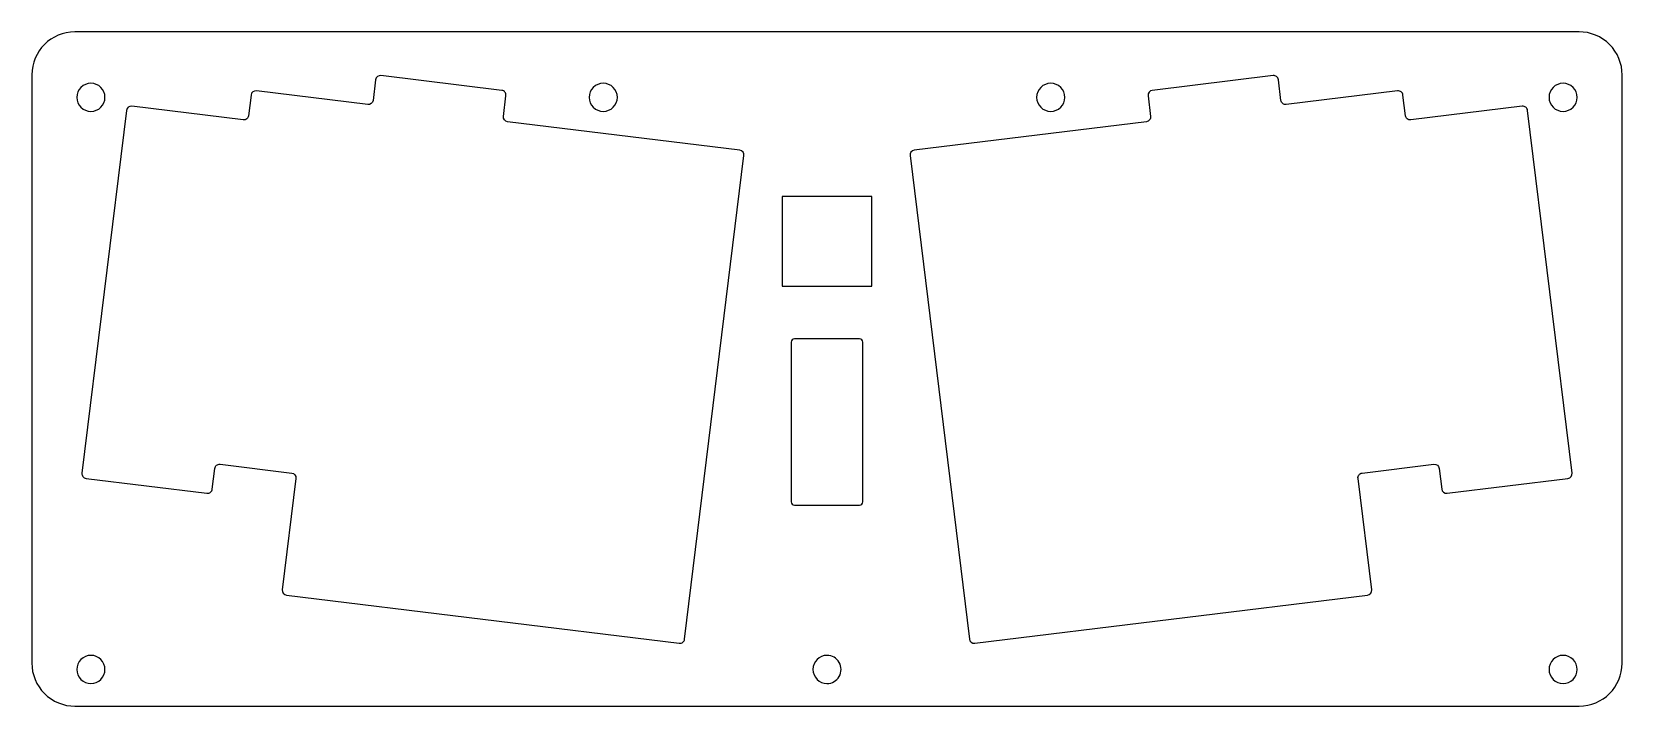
# Model space of a CAD drawing. Extents: x 5 to 254, y 5 to 111.
import ezdxf

# ---------------------------------------------------------------- set-up
doc = ezdxf.new("R2010")
doc.units = 0
doc.layers.add('Layer_1', color=7, linetype='CONTINUOUS')

msp = doc.modelspace()

# ---------------------------------------------------------------- linework, layer by layer
at = {"layer": 'Layer_1', "color": 7}
for points in [[(247.229043, 110.675639), (11.924542, 110.675614)], [(5.175001, 103.925638), (5.174541, 11.932604)], [(58.95701, 103.181238), (58.559699, 99.945502)], [(78.700814, 101.512638), (59.792805, 103.834211)], [(199.361234, 103.834238), (180.453232, 101.5126)], [(200.594335, 99.945537), (200.197052, 103.181203)], [(253.979044, 11.932622), (253.979504, 103.925613)], [(39.468907, 100.778337), (39.071594, 97.542593)], [(57.72391, 99.292537), (40.3047, 101.431302)], [(78.956514, 97.441037), (79.353821, 100.676787)], [(179.800231, 100.676837), (180.197518, 97.441087)], [(218.849338, 101.431338), (201.430157, 99.292494)], [(220.082438, 97.542637), (219.685157, 100.778293)], [(19.981003, 98.375337), (13.015952, 41.651362)], [(38.235807, 96.889537), (20.816594, 99.028392)], [(238.337041, 99.028437), (220.918262, 96.889585)], [(246.138042, 41.651327), (239.173261, 98.375385)], [(115.93672, 92.144836), (79.609534, 96.605275)], [(179.544531, 96.605237), (143.217315, 92.144856)], [(107.303319, 15.677023), (116.589737, 91.309044)], [(142.564325, 91.309036), (151.850753, 15.677015)], [(134.677023, 62.647241), (124.477021, 62.647245)], [(123.977021, 62.147241), (123.977021, 37.14724)], [(135.177023, 37.147226), (135.177023, 62.147245)], [(33.412806, 39.146927), (33.810069, 42.382648)], [(34.645906, 43.035627), (45.849248, 41.660055)], [(213.304837, 41.660027), (224.508164, 43.035655)], [(225.343939, 42.382627), (225.74127, 39.146947)], [(13.669002, 40.815527), (32.576964, 38.493939)], [(46.502208, 40.824227), (44.363448, 23.405055)], [(214.790637, 23.405024), (212.65179, 40.824243)], [(226.577039, 38.493927), (245.485092, 40.81555)], [(124.477021, 36.647226), (134.677023, 36.64724)], [(45.016408, 22.569224), (106.46748, 15.024007)], [(152.686526, 15.024023), (214.137589, 22.569244)], [(11.925002, 5.182621), (247.229503, 5.182603)]]:
    msp.add_lwpolyline(points, dxfattribs=at)
at = {"layer": 'Layer_1', "color": 1}
for points in [[(16.624543, 100.425612)], [(96.777017, 100.425612)], [(166.777029, 100.425612)], [(246.929503, 100.425612)], [(16.624543, 10.932605)], [(246.929503, 10.932605)]]:
    msp.add_lwpolyline(points, close=True, dxfattribs=at)
at = {"layer": 'Layer_1', "color": 7}
msp.add_lwpolyline([(122.577021, 84.897249), (122.577021, 70.897246), (136.577024, 70.897246), (136.577024, 84.897249)], close=True, dxfattribs=at)
for points in [[(11.924542, 110.675614), (8.196809, 110.67536), (5.175015, 107.653371), (5.175001, 103.925638)], [(252.00232, 108.698763), (250.73635, 109.964653), (249.019338, 110.675761), (247.229043, 110.675639)], [(253.979504, 103.925613), (253.97951, 105.715909), (253.268291, 107.432874), (252.00232, 108.698763)], [(59.792805, 103.834211), (59.381697, 103.884682), (59.007508, 103.592343), (58.95701, 103.181238)], [(199.914395, 103.680829), (199.757648, 103.803297), (199.558669, 103.85848), (199.361234, 103.834238)], [(200.197052, 103.181203), (200.172817, 103.378639), (200.071142, 103.55836), (199.914395, 103.680829)], [(40.3047, 101.431302), (39.893596, 101.481771), (39.519409, 101.189438), (39.468907, 100.778337)], [(58.559699, 99.945502), (58.509197, 99.534403), (58.135013, 99.24207), (57.72391, 99.292537)], [(79.200434, 101.22996), (79.077971, 101.386714), (78.898251, 101.488396), (78.700814, 101.512638)], [(79.353821, 100.676787), (79.378073, 100.874223), (79.322898, 101.073206), (79.200434, 101.22996)], [(180.453232, 101.5126), (180.042131, 101.462116), (179.749781, 101.087943), (179.800231, 100.676837)], [(200.876991, 99.445904), (200.720242, 99.568375), (200.618567, 99.748099), (200.594335, 99.945537)], [(219.402502, 101.277926), (219.245755, 101.400396), (219.046774, 101.45558), (218.849338, 101.431338)], [(219.685157, 100.778293), (219.660925, 100.975731), (219.55925, 101.155455), (219.402502, 101.277926)], [(20.816594, 99.028392), (20.405532, 99.078739), (20.031463, 98.786385), (19.981003, 98.375337)], [(38.788954, 97.042965), (38.632213, 96.920493), (38.43324, 96.865303), (38.235807, 96.889537)], [(39.071594, 97.542593), (39.047364, 97.345159), (38.945695, 97.165437), (38.788954, 97.042965)], [(79.609534, 96.605275), (79.198424, 96.655749), (78.906064, 97.029925), (78.956514, 97.441037)], [(180.197518, 97.441087), (180.221771, 97.243654), (180.166598, 97.044674), (180.044139, 96.887921)], [(201.430157, 99.292494), (201.23272, 99.26825), (201.033739, 99.323434), (200.876991, 99.445904)], [(220.365092, 97.042997), (220.208343, 97.16547), (220.106668, 97.345197), (220.082438, 97.542637)], [(220.918262, 96.889585), (220.720824, 96.86534), (220.521841, 96.920525), (220.365092, 97.042997)], [(238.890466, 98.875179), (238.733628, 98.997662), (238.534543, 99.052794), (238.337041, 99.028437)], [(239.173261, 98.375385), (239.149034, 98.572903), (239.047303, 98.752695), (238.890466, 98.875179)], [(180.044139, 96.887921), (179.921679, 96.731167), (179.741964, 96.629483), (179.544531, 96.605237)], [(116.589737, 91.309044), (116.640205, 91.720166), (116.347841, 92.09436), (115.93672, 92.144836)], [(143.217315, 92.144856), (142.806192, 92.094367), (142.513839, 91.720159), (142.564325, 91.309036)], [(124.123467, 62.500797), (124.029698, 62.407028), (123.97702, 62.27985), (123.977021, 62.147241)], [(124.477021, 62.647245), (124.344413, 62.647245), (124.217235, 62.594566), (124.123467, 62.500797)], [(135.177023, 62.147245), (135.177021, 62.423385), (134.953164, 62.647241), (134.677023, 62.647241)], [(33.810069, 42.382648), (33.834317, 42.580078), (33.936001, 42.759789), (34.092751, 42.882246)], [(34.092751, 42.882246), (34.249501, 43.004703), (34.448477, 43.059876), (34.645906, 43.035627)], [(224.508164, 43.035655), (224.919284, 43.086113), (225.293469, 42.793746), (225.343939, 42.382627)], [(13.015952, 41.651362), (12.991705, 41.453922), (13.046888, 41.254937), (13.16936, 41.098185)], [(13.16936, 41.098185), (13.291832, 40.941434), (13.47156, 40.839758), (13.669002, 40.815527)], [(45.849248, 41.660055), (46.260362, 41.609552), (46.552699, 41.235343), (46.502208, 40.824227)], [(212.65179, 40.824243), (212.627557, 41.021674), (212.682746, 41.220646), (212.805216, 41.377386)], [(212.805216, 41.377386), (212.927686, 41.534126), (213.107405, 41.635795), (213.304837, 41.660027)], [(245.485092, 40.81555), (245.89618, 40.866059), (246.188503, 41.240234), (246.138042, 41.651327)], [(32.576964, 38.493939), (32.774395, 38.469688), (32.973374, 38.524862), (33.130125, 38.647321)], [(33.130125, 38.647321), (33.286876, 38.769781), (33.38856, 38.949495), (33.412806, 39.146927)], [(225.74127, 39.146947), (225.791744, 38.735834), (226.165924, 38.443472), (226.577039, 38.493927)], [(123.977021, 37.14724), (123.977018, 37.01463), (124.029694, 36.887449), (124.123463, 36.793678)], [(124.123463, 36.793678), (124.217232, 36.699907), (124.344411, 36.647226), (124.477021, 36.647226)], [(134.677023, 36.64724), (134.95316, 36.64724), (135.177016, 36.871089), (135.177023, 37.147226)], [(44.363448, 23.405055), (44.312955, 22.993938), (44.605292, 22.619728), (45.016408, 22.569224)], [(214.137589, 22.569244), (214.548718, 22.619704), (214.841097, 22.993895), (214.790637, 23.405024)], [(106.46748, 15.024007), (106.664916, 14.999758), (106.863897, 15.054936), (107.020648, 15.177401)], [(107.020648, 15.177401), (107.177399, 15.299866), (107.279079, 15.479586), (107.303319, 15.677023)], [(151.850753, 15.677015), (151.901242, 15.265912), (152.27542, 14.973565), (152.686526, 15.024023)], [(129.577022, 13.132604), (128.364457, 13.129136), (127.383315, 12.145183), (127.383315, 10.932613)], [(131.482279, 12.032622), (131.089286, 12.713305), (130.363007, 13.132622), (129.577022, 13.132622)], [(5.174541, 11.932604), (5.174546, 10.142316), (5.88577, 8.425362), (7.151739, 7.159481)], [(127.383315, 10.932613), (127.383315, 9.720043), (128.364457, 8.73609), (129.577022, 8.732622)], [(131.482279, 9.832622), (131.875271, 10.513304), (131.875271, 11.35194), (131.482279, 12.032622)], [(247.229503, 5.182603), (250.957253, 5.182857), (253.979054, 8.204872), (253.979044, 11.932622)], [(129.577022, 8.732622), (130.363007, 8.732622), (131.089286, 9.151939), (131.482279, 9.832622)], [(7.151739, 7.159481), (8.417709, 5.893601), (10.134714, 5.182499), (11.925002, 5.182621)]]:
    msp.add_open_spline(points, degree=3, dxfattribs=at)
at = {"layer": 'Layer_1', "color": 1}
for points in [[(14.424542, 102.625613), (13.841066, 102.625613), (13.281487, 102.393828), (12.868907, 101.981248)], [(15.980178, 101.981248), (15.567598, 102.393828), (15.008019, 102.625613), (14.424542, 102.625613)], [(94.577016, 102.625613), (93.99354, 102.625613), (93.433961, 102.393828), (93.021381, 101.981248)], [(96.132652, 101.981248), (95.720071, 102.393828), (95.160493, 102.625613), (94.577016, 102.625613)], [(164.577028, 102.625613), (163.993552, 102.625613), (163.433973, 102.393828), (163.021393, 101.981248)], [(166.132664, 101.981248), (165.720083, 102.393828), (165.160505, 102.625613), (164.577028, 102.625613)], [(244.729502, 102.625613), (244.146026, 102.625613), (243.586447, 102.393828), (243.173867, 101.981248)], [(246.285137, 101.981248), (245.872557, 102.393828), (245.312979, 102.625613), (244.729502, 102.625613)], [(12.868907, 101.981248), (12.456327, 101.568667), (12.224542, 101.009089), (12.224542, 100.425612)], [(12.224542, 100.425612), (12.224542, 99.842136), (12.456327, 99.282557), (12.868907, 98.869977)], [(16.624543, 100.425612), (16.624543, 101.009089), (16.392758, 101.568667), (15.980178, 101.981248)], [(15.980178, 98.869977), (16.392758, 99.282557), (16.624543, 99.842136), (16.624543, 100.425612)], [(93.021381, 101.981248), (92.608801, 101.568667), (92.377016, 101.009089), (92.377016, 100.425612)], [(92.377016, 100.425612), (92.377016, 99.842136), (92.608801, 99.282557), (93.021381, 98.869977)], [(96.777017, 100.425612), (96.777017, 101.009089), (96.545232, 101.568667), (96.132652, 101.981248)], [(96.132652, 98.869977), (96.545232, 99.282557), (96.777017, 99.842136), (96.777017, 100.425612)], [(163.021393, 101.981248), (162.608813, 101.568667), (162.377028, 101.009089), (162.377028, 100.425612)], [(162.377028, 100.425612), (162.377028, 99.842136), (162.608813, 99.282557), (163.021393, 98.869977)], [(166.777029, 100.425612), (166.777029, 101.009089), (166.545244, 101.568667), (166.132664, 101.981248)], [(166.132664, 98.869977), (166.545244, 99.282557), (166.777029, 99.842136), (166.777029, 100.425612)], [(243.173867, 101.981248), (242.761287, 101.568667), (242.529502, 101.009089), (242.529502, 100.425612)], [(242.529502, 100.425612), (242.529502, 99.842136), (242.761287, 99.282557), (243.173867, 98.869977)], [(246.929503, 100.425612), (246.929503, 101.009089), (246.697718, 101.568667), (246.285137, 101.981248)], [(246.285137, 98.869977), (246.697718, 99.282557), (246.929503, 99.842136), (246.929503, 100.425612)], [(12.868907, 98.869977), (13.281487, 98.457397), (13.841066, 98.225612), (14.424542, 98.225612)], [(14.424542, 98.225612), (15.008019, 98.225612), (15.567598, 98.457397), (15.980178, 98.869977)], [(93.021381, 98.869977), (93.433961, 98.457397), (93.99354, 98.225612), (94.577016, 98.225612)], [(94.577016, 98.225612), (95.160493, 98.225612), (95.720071, 98.457397), (96.132652, 98.869977)], [(163.021393, 98.869977), (163.433973, 98.457397), (163.993552, 98.225612), (164.577028, 98.225612)], [(164.577028, 98.225612), (165.160505, 98.225612), (165.720083, 98.457397), (166.132664, 98.869977)], [(243.173867, 98.869977), (243.586447, 98.457397), (244.146026, 98.225612), (244.729502, 98.225612)], [(244.729502, 98.225612), (245.312979, 98.225612), (245.872557, 98.457397), (246.285137, 98.869977)], [(12.868907, 12.48824), (12.456327, 12.07566), (12.224542, 11.516081), (12.224542, 10.932605)], [(14.424542, 13.132605), (13.841066, 13.132605), (13.281487, 12.90082), (12.868907, 12.48824)], [(15.980178, 12.48824), (15.567598, 12.90082), (15.008019, 13.132605), (14.424542, 13.132605)], [(16.624543, 10.932605), (16.624543, 11.516081), (16.392758, 12.07566), (15.980178, 12.48824)], [(243.173867, 12.48824), (242.761287, 12.07566), (242.529502, 11.516081), (242.529502, 10.932605)], [(244.729502, 13.132605), (244.146026, 13.132605), (243.586447, 12.90082), (243.173867, 12.48824)], [(246.285137, 12.48824), (245.872557, 12.90082), (245.312979, 13.132605), (244.729502, 13.132605)], [(246.929503, 10.932605), (246.929503, 11.516081), (246.697718, 12.07566), (246.285137, 12.48824)], [(12.224542, 10.932605), (12.224542, 10.349129), (12.456327, 9.78955), (12.868907, 9.37697)], [(15.980178, 9.37697), (16.392758, 9.78955), (16.624543, 10.349129), (16.624543, 10.932605)], [(242.529502, 10.932605), (242.529502, 10.349129), (242.761287, 9.78955), (243.173867, 9.37697)], [(246.285137, 9.37697), (246.697718, 9.78955), (246.929503, 10.349129), (246.929503, 10.932605)], [(12.868907, 9.37697), (13.281487, 8.96439), (13.841066, 8.732605), (14.424542, 8.732605)], [(14.424542, 8.732605), (15.008019, 8.732605), (15.567598, 8.96439), (15.980178, 9.37697)], [(243.173867, 9.37697), (243.586447, 8.96439), (244.146026, 8.732605), (244.729502, 8.732605)], [(244.729502, 8.732605), (245.312979, 8.732605), (245.872557, 8.96439), (246.285137, 9.37697)]]:
    msp.add_open_spline(points, degree=3, dxfattribs=at)

doc.saveas('drawing.dxf')
